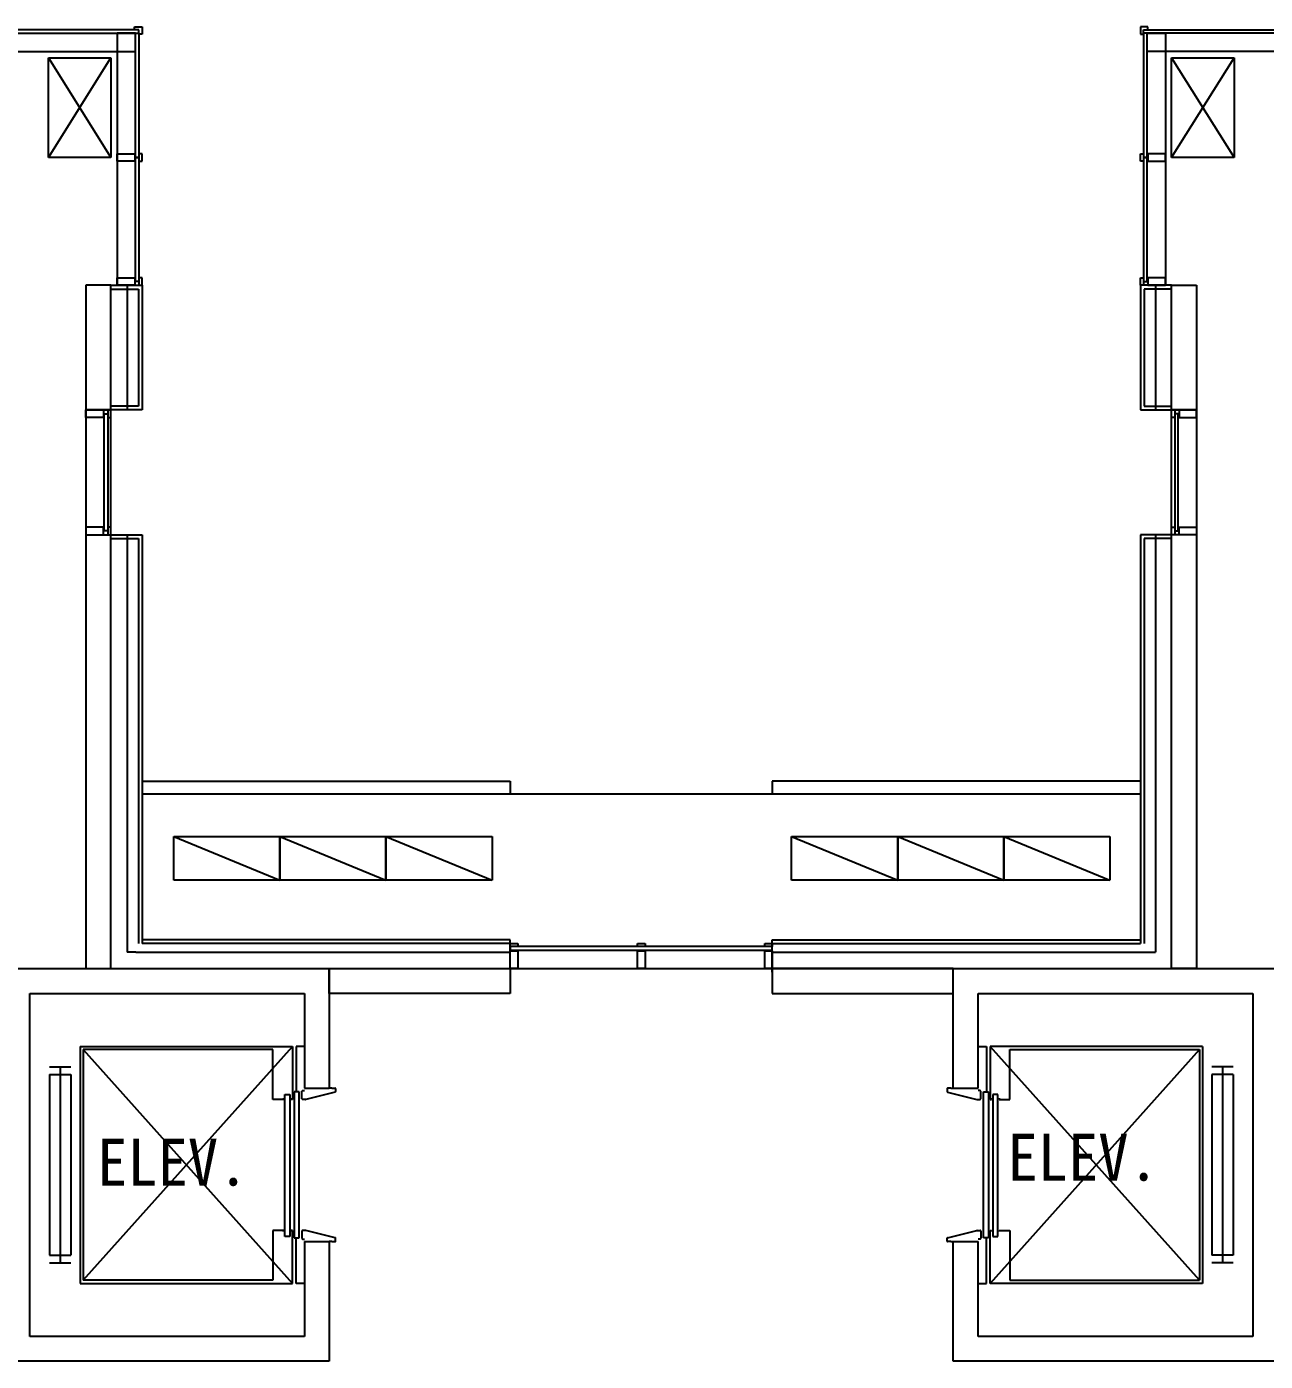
# Model space of a CAD drawing. Header units: millimetres. Extents: x 16332047 to 33387680, y -14835522 to -7015081.
# Drawn here: x 16771584 to 16781509, y -7481621 to -7470921 of the extents above; entities that cross this region are included whole.
import ezdxf

# ---------------------------------------------------------------- set-up
doc = ezdxf.new("R2010")
doc.units = ezdxf.units.MM
doc.header["$LTSCALE"] = 300
doc.header["$MEASUREMENT"] = 0
doc.layers.add('arch', color=255, linetype='CONTINUOUS', lineweight=25)
doc.styles.add('돋움체', font='')
doc.styles.get('돋움체').set_extended_font_data('DotumChe')

msp = doc.modelspace()

# ---------------------------------------------------------------- linework, layer by layer
at = {"layer": 'arch'}
for p, q in [((16772484, -7470946), (16771254, -7470946)), ((16771254, -7470974), (16772484, -7470974)), ((16772456, -7470974), (16772309, -7470974)), ((16772309, -7470974), (16772309, -7471121)), ((16772449, -7470946), (16772449, -7470921)), ((16772449, -7470921), (16772509, -7470921)), ((16772484, -7470946), (16772449, -7470946)), ((16772456, -7471121), (16772456, -7470974)), ((16772456, -7471969), (16772456, -7470974)), ((16772456, -7470974), (16772484, -7470974)), ((16772484, -7470981), (16772484, -7470946)), ((16772484, -7470974), (16772484, -7470946)), ((16772484, -7470974), (16772484, -7471969)), ((16772509, -7470981), (16772484, -7470981)), ((16772509, -7470921), (16772509, -7470981)), ((16780569, -7470921), (16780509, -7470921)), ((16780509, -7470921), (16780509, -7470981)), ((16780509, -7470981), (16780534, -7470981)), ((16780534, -7470946), (16780569, -7470946)), ((16780534, -7470981), (16780534, -7470946)), ((16780534, -7470974), (16780534, -7470946)), ((16780534, -7470946), (16781764, -7470946)), ((16781764, -7470974), (16780534, -7470974)), ((16780562, -7470974), (16780534, -7470974)), ((16780534, -7470974), (16780534, -7471969)), ((16780562, -7470974), (16780709, -7470974)), ((16780562, -7471121), (16780562, -7470974)), ((16780562, -7471969), (16780562, -7470974)), ((16780569, -7470946), (16780569, -7470921)), ((16780709, -7470974), (16780709, -7471121)), ((16764259, -7471121), (16772309, -7471121)), ((16771759, -7471171), (16772259, -7471971)), ((16771759, -7471971), (16772259, -7471171)), ((16771759, -7471971), (16771759, -7471171)), ((16771759, -7471171), (16772259, -7471171)), ((16772259, -7471171), (16772259, -7471971)), ((16772309, -7471121), (16772309, -7472994)), ((16772309, -7471121), (16772456, -7471121)), ((16780709, -7471121), (16780562, -7471121)), ((16788759, -7471121), (16780709, -7471121)), ((16780709, -7471121), (16780709, -7472994)), ((16780759, -7471171), (16781259, -7471971)), ((16780759, -7471971), (16781259, -7471171)), ((16780759, -7471971), (16780759, -7471171)), ((16780759, -7471171), (16781259, -7471171)), ((16781259, -7471171), (16781259, -7471971)), ((16772309, -7471999), (16772309, -7471939)), ((16772309, -7471939), (16772450, -7471939)), ((16772450, -7471939), (16772450, -7471999)), ((16772484, -7471939), (16772484, -7471999)), ((16772509, -7471939), (16772484, -7471939)), ((16772509, -7471999), (16772509, -7471939)), ((16780509, -7471999), (16780509, -7471939)), ((16780509, -7471939), (16780534, -7471939)), ((16780534, -7471939), (16780534, -7471999)), ((16780709, -7471939), (16780568, -7471939)), ((16780568, -7471939), (16780568, -7471999)), ((16780709, -7471999), (16780709, -7471939)), ((16772259, -7471971), (16771759, -7471971)), ((16772450, -7471999), (16772309, -7471999)), ((16772484, -7471969), (16772456, -7471969)), ((16772456, -7472964), (16772456, -7471969)), ((16772456, -7471969), (16772484, -7471969)), ((16772484, -7471969), (16772484, -7472964)), ((16772484, -7471999), (16772509, -7471999)), ((16780534, -7471999), (16780509, -7471999)), ((16780534, -7471969), (16780562, -7471969)), ((16780562, -7471969), (16780534, -7471969)), ((16780534, -7471969), (16780534, -7472964)), ((16780562, -7472964), (16780562, -7471969)), ((16780568, -7471999), (16780709, -7471999)), ((16781259, -7471971), (16780759, -7471971)), ((16772259, -7472994), (16772059, -7472994)), ((16772059, -7472994), (16772059, -7473994)), ((16772259, -7472994), (16772509, -7472994)), ((16772259, -7473994), (16772259, -7472994)), ((16772259, -7473024), (16772479, -7473024)), ((16772309, -7472994), (16772309, -7472934)), ((16772309, -7472934), (16772450, -7472934)), ((16772450, -7472994), (16772309, -7472994)), ((16772389, -7472994), (16772389, -7473994)), ((16772450, -7472934), (16772450, -7472994)), ((16772484, -7472964), (16772456, -7472964)), ((16772479, -7473024), (16772479, -7473964)), ((16772484, -7472934), (16772484, -7472994)), ((16772509, -7472934), (16772484, -7472934)), ((16772484, -7472994), (16772509, -7472994)), ((16772509, -7472994), (16772509, -7472934)), ((16772509, -7472994), (16772509, -7473994)), ((16780509, -7472994), (16780509, -7472934)), ((16780509, -7472934), (16780534, -7472934)), ((16780759, -7472994), (16780509, -7472994)), ((16780509, -7472994), (16780509, -7473994)), ((16780534, -7472994), (16780509, -7472994)), ((16780534, -7472934), (16780534, -7472994)), ((16780534, -7472964), (16780562, -7472964)), ((16780759, -7473024), (16780539, -7473024)), ((16780539, -7473024), (16780539, -7473964)), ((16780709, -7472934), (16780568, -7472934)), ((16780568, -7472934), (16780568, -7472994)), ((16780568, -7472994), (16780709, -7472994)), ((16780629, -7472994), (16780629, -7473994)), ((16780709, -7472994), (16780709, -7472934)), ((16780759, -7473994), (16780759, -7472994)), ((16780759, -7472994), (16780959, -7472994)), ((16780959, -7472994), (16780959, -7473994)), ((16772059, -7473994), (16772059, -7474994)), ((16772059, -7473994), (16772259, -7473994)), ((16772259, -7473994), (16772059, -7473994)), ((16772059, -7473994), (16772059, -7474994)), ((16772059, -7473994), (16772200, -7473994)), ((16772059, -7474054), (16772059, -7473994)), ((16772059, -7473994), (16772059, -7474994)), ((16772259, -7473994), (16772059, -7473994)), ((16772200, -7473994), (16772200, -7474054)), ((16772259, -7473994), (16772234, -7473994)), ((16772234, -7473994), (16772234, -7474054)), ((16772479, -7473964), (16772259, -7473964)), ((16772509, -7473994), (16772259, -7473994)), ((16772259, -7474054), (16772259, -7473994)), ((16772259, -7474994), (16772259, -7473994)), ((16772259, -7474994), (16772259, -7473994)), ((16780509, -7473994), (16780759, -7473994)), ((16780539, -7473964), (16780759, -7473964)), ((16780759, -7473994), (16780784, -7473994)), ((16780759, -7474054), (16780759, -7473994)), ((16780959, -7473994), (16780759, -7473994)), ((16780759, -7474994), (16780759, -7473994)), ((16780759, -7473994), (16780959, -7473994)), ((16780784, -7473994), (16780784, -7474054)), ((16780959, -7473994), (16780818, -7473994)), ((16780818, -7473994), (16780818, -7474054)), ((16780959, -7473994), (16780959, -7474994)), ((16780959, -7473994), (16780959, -7474994)), ((16780959, -7474054), (16780959, -7473994)), ((16772200, -7474054), (16772059, -7474054)), ((16772206, -7474024), (16772234, -7474024)), ((16772206, -7474964), (16772206, -7474024)), ((16772234, -7474024), (16772234, -7474964)), ((16772234, -7474054), (16772259, -7474054)), ((16780784, -7474054), (16780759, -7474054)), ((16780812, -7474024), (16780784, -7474024)), ((16780784, -7474024), (16780784, -7474964)), ((16780812, -7474964), (16780812, -7474024)), ((16780818, -7474054), (16780959, -7474054)), ((16772200, -7474934), (16772059, -7474934)), ((16772059, -7474934), (16772059, -7474994)), ((16772200, -7474994), (16772200, -7474934)), ((16772259, -7474934), (16772234, -7474934)), ((16772234, -7474934), (16772234, -7474994)), ((16772259, -7474994), (16772259, -7474934)), ((16780759, -7474934), (16780784, -7474934)), ((16780759, -7474994), (16780759, -7474934)), ((16780784, -7474934), (16780784, -7474994)), ((16780818, -7474994), (16780818, -7474934)), ((16780818, -7474934), (16780959, -7474934)), ((16780959, -7474934), (16780959, -7474994)), ((16772059, -7474994), (16772059, -7478471)), ((16772059, -7474994), (16772259, -7474994)), ((16772059, -7474994), (16772259, -7474994)), ((16772059, -7474994), (16772200, -7474994)), ((16772059, -7474994), (16772259, -7474994)), ((16772234, -7474964), (16772206, -7474964)), ((16772234, -7474994), (16772259, -7474994)), ((16772259, -7474994), (16772509, -7474994)), ((16772259, -7478471), (16772259, -7474994)), ((16772259, -7475024), (16772479, -7475024)), ((16772389, -7474994), (16772389, -7478271)), ((16772479, -7475024), (16772479, -7478271)), ((16772509, -7474994), (16772509, -7478271)), ((16780759, -7474994), (16780509, -7474994)), ((16780509, -7474994), (16780509, -7478271)), ((16780759, -7475024), (16780539, -7475024)), ((16780539, -7475024), (16780539, -7478271)), ((16780629, -7474994), (16780629, -7478271)), ((16780759, -7478471), (16780759, -7474994)), ((16780784, -7474994), (16780759, -7474994)), ((16780959, -7474994), (16780759, -7474994)), ((16780959, -7474994), (16780759, -7474994)), ((16780784, -7474964), (16780812, -7474964)), ((16780959, -7474994), (16780818, -7474994)), ((16780959, -7474994), (16780959, -7478471)), ((16772509, -7476971), (16775459, -7476971)), ((16775459, -7476971), (16775459, -7477071)), ((16780509, -7476971), (16777559, -7476971)), ((16777559, -7476971), (16777559, -7477071)), ((16772509, -7477071), (16780509, -7477071)), ((16772763, -7477413), (16773613, -7477763)), ((16772763, -7477413), (16773613, -7477413)), ((16772763, -7477763), (16772763, -7477413)), ((16773613, -7477413), (16774463, -7477763)), ((16773613, -7477413), (16774463, -7477413)), ((16773613, -7477763), (16773613, -7477413)), ((16773613, -7477413), (16773613, -7477763)), ((16774463, -7477413), (16775313, -7477763)), ((16774463, -7477413), (16775313, -7477413)), ((16774463, -7477763), (16774463, -7477413)), ((16774463, -7477413), (16774463, -7477763)), ((16775313, -7477413), (16775313, -7477763)), ((16777714, -7477413), (16778564, -7477763)), ((16777714, -7477413), (16778564, -7477413)), ((16777714, -7477763), (16777714, -7477413)), ((16778564, -7477413), (16779414, -7477763)), ((16778564, -7477413), (16779414, -7477413)), ((16778564, -7477763), (16778564, -7477413)), ((16778564, -7477413), (16778564, -7477763)), ((16779414, -7477413), (16780264, -7477763)), ((16779414, -7477413), (16780264, -7477413)), ((16779414, -7477763), (16779414, -7477413)), ((16779414, -7477413), (16779414, -7477763)), ((16780264, -7477413), (16780264, -7477763)), ((16773613, -7477763), (16772763, -7477763)), ((16774463, -7477763), (16773613, -7477763)), ((16775313, -7477763), (16774463, -7477763)), ((16778564, -7477763), (16777714, -7477763)), ((16779414, -7477763), (16778564, -7477763)), ((16780264, -7477763), (16779414, -7477763)), ((16772389, -7478271), (16772389, -7478341)), ((16775459, -7478241), (16772509, -7478241)), ((16775459, -7478271), (16772509, -7478271)), ((16775459, -7478271), (16775459, -7478241)), ((16775459, -7478296), (16775459, -7478271)), ((16775459, -7478271), (16775519, -7478271)), ((16775459, -7478271), (16775459, -7478271)), ((16775459, -7478471), (16775459, -7478271)), ((16775519, -7478271), (16775519, -7478296)), ((16776479, -7478296), (16776479, -7478271)), ((16776479, -7478271), (16776539, -7478271)), ((16776539, -7478271), (16776539, -7478296)), ((16777499, -7478296), (16777499, -7478271)), ((16777499, -7478271), (16777559, -7478271)), ((16777559, -7478501), (16777559, -7478241)), ((16777559, -7478241), (16780509, -7478241)), ((16777559, -7478271), (16777559, -7478296)), ((16777559, -7478471), (16777559, -7478271)), ((16777559, -7478271), (16780509, -7478271)), ((16780629, -7478271), (16780629, -7478341)), ((16772459, -7478341), (16772389, -7478341)), ((16772459, -7478341), (16775459, -7478341)), ((16775519, -7478296), (16775459, -7478296)), ((16777559, -7478296), (16775459, -7478296)), ((16775459, -7478296), (16775459, -7478324)), ((16775459, -7478324), (16777559, -7478324)), ((16775459, -7478471), (16775459, -7478330)), ((16775459, -7478330), (16775519, -7478330)), ((16775519, -7478330), (16775519, -7478471)), ((16776539, -7478296), (16776479, -7478296)), ((16776479, -7478471), (16776479, -7478330)), ((16776479, -7478330), (16776539, -7478330)), ((16776539, -7478330), (16776539, -7478471)), ((16777559, -7478296), (16777499, -7478296)), ((16777499, -7478471), (16777499, -7478330)), ((16777499, -7478330), (16777559, -7478330)), ((16777559, -7478324), (16777559, -7478296)), ((16777559, -7478330), (16777559, -7478471)), ((16777559, -7478341), (16780559, -7478341)), ((16780559, -7478341), (16780629, -7478341)), ((16771409, -7478471), (16774009, -7478471)), ((16772059, -7478471), (16772259, -7478471)), ((16774009, -7478471), (16774009, -7479431)), ((16774009, -7478471), (16775459, -7478471)), ((16774009, -7478671), (16774009, -7478471)), ((16774009, -7478471), (16779009, -7478471)), ((16774009, -7478471), (16779009, -7478471)), ((16775459, -7478471), (16775459, -7478671)), ((16775519, -7478471), (16775459, -7478471)), ((16775459, -7478471), (16775459, -7478471)), ((16776539, -7478471), (16776479, -7478471)), ((16777559, -7478471), (16777499, -7478471)), ((16779009, -7478471), (16777559, -7478471)), ((16777559, -7478471), (16777559, -7478671)), ((16777559, -7478471), (16777559, -7478471)), ((16779009, -7479431), (16779009, -7478471)), ((16779009, -7478671), (16779009, -7478471)), ((16779009, -7478471), (16781609, -7478471)), ((16780959, -7478471), (16780759, -7478471)), ((16771609, -7481421), (16771609, -7478671)), ((16771609, -7478671), (16773809, -7478671)), ((16773809, -7478671), (16773809, -7479431)), ((16775459, -7478671), (16774009, -7478671)), ((16777559, -7478671), (16779009, -7478671)), ((16779209, -7479431), (16779209, -7478671)), ((16779209, -7478671), (16781409, -7478671)), ((16781409, -7478671), (16781409, -7481421)), ((16772012, -7479096), (16772012, -7480996)), ((16772012, -7479096), (16773714, -7479096)), ((16772037, -7480971), (16773714, -7479096)), ((16772037, -7479121), (16773714, -7480996)), ((16772037, -7479121), (16772037, -7480971)), ((16773557, -7479121), (16772037, -7479121)), ((16773557, -7479521), (16773557, -7479121)), ((16773714, -7479096), (16773714, -7479521)), ((16773809, -7479096), (16773744, -7479096)), ((16773744, -7479096), (16773744, -7479461)), ((16779209, -7479096), (16779274, -7479096)), ((16779274, -7479096), (16779274, -7479461)), ((16780981, -7480971), (16779304, -7479096)), ((16781006, -7479096), (16779304, -7479096)), ((16779304, -7479096), (16779304, -7479521)), ((16780981, -7479121), (16779304, -7480996)), ((16779461, -7479521), (16779461, -7479121)), ((16779461, -7479121), (16780981, -7479121)), ((16780981, -7479121), (16780981, -7480971)), ((16781006, -7479096), (16781006, -7480996)), ((16771767, -7479261), (16771937, -7479261)), ((16771767, -7479321), (16771767, -7480771)), ((16771767, -7479321), (16771937, -7479321)), ((16771852, -7479261), (16771852, -7480831)), ((16771937, -7479321), (16771937, -7480771)), ((16781251, -7479261), (16781081, -7479261)), ((16781081, -7479321), (16781081, -7480771)), ((16781251, -7479321), (16781081, -7479321)), ((16781166, -7479261), (16781166, -7480831)), ((16781251, -7479321), (16781251, -7480771)), ((16773789, -7479516), (16773789, -7479456)), ((16773794, -7479451), (16773809, -7479451)), ((16773809, -7479431), (16774009, -7479431)), ((16774029, -7479431), (16774009, -7479431)), ((16774029, -7479431), (16774054, -7479431)), ((16774059, -7479436), (16774059, -7479457)), ((16778959, -7479436), (16778959, -7479457)), ((16778989, -7479431), (16778964, -7479431)), ((16778989, -7479431), (16779009, -7479431)), ((16779009, -7479431), (16779209, -7479431)), ((16779224, -7479451), (16779209, -7479451)), ((16779229, -7479516), (16779229, -7479456)), ((16773642, -7479521), (16773557, -7479521)), ((16773642, -7479511), (16773642, -7479521)), ((16773652, -7480621), (16773652, -7479481)), ((16773652, -7479481), (16773692, -7479481)), ((16773692, -7479481), (16773692, -7480621)), ((16773702, -7479521), (16773702, -7479511)), ((16773714, -7479521), (16773702, -7479521)), ((16773727, -7479461), (16773727, -7480631)), ((16773767, -7479461), (16773727, -7479461)), ((16773767, -7480631), (16773767, -7479461)), ((16773819, -7479521), (16773794, -7479521)), ((16774056, -7479462), (16773820, -7479521)), ((16778963, -7479462), (16779199, -7479521)), ((16779200, -7479521), (16779224, -7479521)), ((16779251, -7480631), (16779251, -7479461)), ((16779251, -7479461), (16779291, -7479461)), ((16779291, -7479461), (16779291, -7480631)), ((16779304, -7479521), (16779316, -7479521)), ((16779316, -7479521), (16779316, -7479511)), ((16779366, -7479481), (16779326, -7479481)), ((16779326, -7479481), (16779326, -7480621)), ((16779366, -7480621), (16779366, -7479481)), ((16779376, -7479511), (16779376, -7479521)), ((16779376, -7479521), (16779461, -7479521)), ((16773642, -7480571), (16773557, -7480571)), ((16773557, -7480571), (16773557, -7480971)), ((16773642, -7480581), (16773642, -7480571)), ((16773692, -7480621), (16773652, -7480621)), ((16773714, -7480571), (16773702, -7480571)), ((16773702, -7480571), (16773702, -7480581)), ((16773714, -7480996), (16773714, -7480571)), ((16773727, -7480631), (16773767, -7480631)), ((16773744, -7480996), (16773744, -7480631)), ((16773789, -7480576), (16773789, -7480636)), ((16773819, -7480571), (16773794, -7480571)), ((16774056, -7480630), (16773820, -7480571)), ((16778963, -7480630), (16779199, -7480571)), ((16779200, -7480571), (16779224, -7480571)), ((16779229, -7480576), (16779229, -7480636)), ((16779291, -7480631), (16779251, -7480631)), ((16779274, -7480996), (16779274, -7480631)), ((16779304, -7480996), (16779304, -7480571)), ((16779304, -7480571), (16779316, -7480571)), ((16779316, -7480571), (16779316, -7480581)), ((16779326, -7480621), (16779366, -7480621)), ((16779376, -7480581), (16779376, -7480571)), ((16779376, -7480571), (16779461, -7480571)), ((16779461, -7480571), (16779461, -7480971)), ((16773794, -7480641), (16773809, -7480641)), ((16773809, -7480661), (16774009, -7480661)), ((16773809, -7480661), (16773809, -7481421)), ((16774029, -7480661), (16774009, -7480661)), ((16774009, -7480661), (16774009, -7481621)), ((16774029, -7480661), (16774054, -7480661)), ((16774059, -7480656), (16774059, -7480635)), ((16778959, -7480656), (16778959, -7480635)), ((16778989, -7480661), (16778964, -7480661)), ((16778989, -7480661), (16779009, -7480661)), ((16779009, -7481621), (16779009, -7480661)), ((16779009, -7480661), (16779209, -7480661)), ((16779224, -7480641), (16779209, -7480641)), ((16779209, -7481421), (16779209, -7480661)), ((16771767, -7480771), (16771937, -7480771)), ((16771767, -7480831), (16771937, -7480831)), ((16781251, -7480771), (16781081, -7480771)), ((16781251, -7480831), (16781081, -7480831)), ((16772012, -7480996), (16773714, -7480996)), ((16773557, -7480971), (16772037, -7480971)), ((16773809, -7480996), (16773744, -7480996)), ((16779209, -7480996), (16779274, -7480996)), ((16781006, -7480996), (16779304, -7480996)), ((16779461, -7480971), (16780981, -7480971)), ((16773809, -7481421), (16771609, -7481421)), ((16781409, -7481421), (16779209, -7481421)), ((16774009, -7481621), (16771409, -7481621)), ((16781609, -7481621), (16779009, -7481621))]:
    msp.add_line(p, q, dxfattribs=at)
at = {"layer": 'arch', "extrusion": (0, 0, -1)}
for p, q in [((16780759, -7474994), (16780759, -7473994)), ((16780759, -7473994), (16780959, -7473994)), ((16780959, -7473994), (16780959, -7474994)), ((16780959, -7474994), (16780759, -7474994))]:
    msp.add_line(p, q, dxfattribs=at)
at = {"layer": 'arch'}
for centre, start, end in [((16773794, -7479456), 90, 180), ((16774054, -7479436), 0, 90), ((16778964, -7479436), 90, 180), ((16779224, -7479456), 0, 90), ((16773794, -7479516), 180, 270), ((16773819, -7479516), 270, 285.2551), ((16774054, -7479457), 285.2551, 0), ((16778964, -7479457), 180, 254.7449), ((16779200, -7479516), 254.7449, 270), ((16779224, -7479516), 270, 0), ((16773794, -7480576), 90, 180), ((16773819, -7480576), 74.7449, 90), ((16774054, -7480635), 360, 74.7449), ((16778964, -7480635), 105.2551, 180), ((16779200, -7480576), 90, 105.2551), ((16779224, -7480576), 0, 90), ((16773794, -7480636), 180, 270), ((16774054, -7480656), 270, 0), ((16778964, -7480656), 180, 270), ((16779224, -7480636), 270, 0)]:
    msp.add_arc(centre, 5, start, end, dxfattribs=at)

# ---------------------------------------------------------------- texts
at = {"layer": 'arch', "style": '돋움체'}
for p in [(16772149, -7480212), (16779444, -7480172, 0)]:
    msp.add_text('ELEV.', height=375, dxfattribs=at).set_placement(p)

doc.saveas('drawing.dxf')
